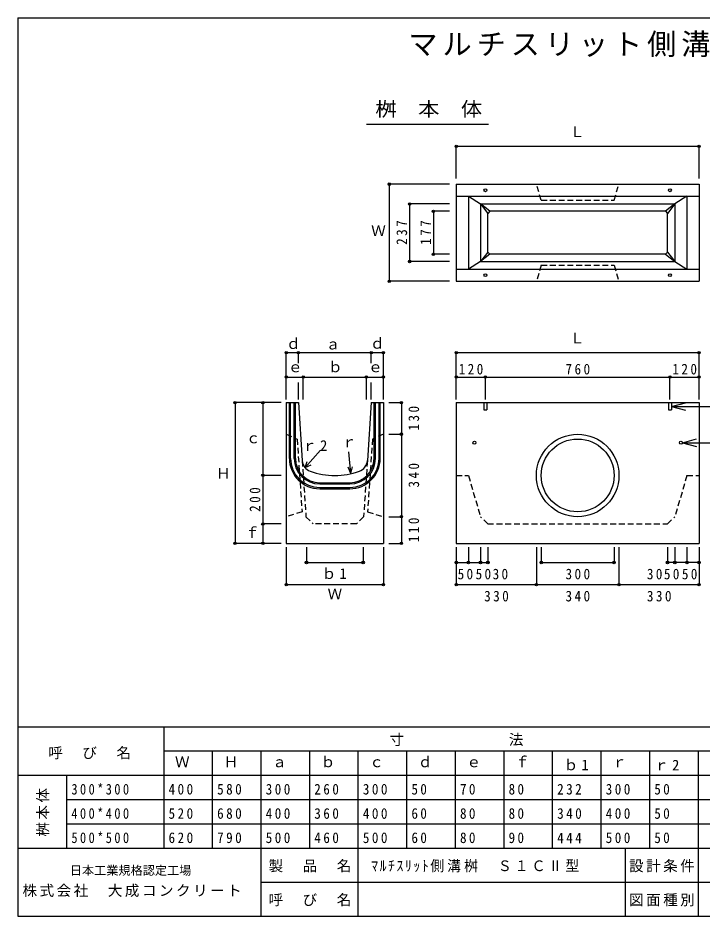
# Model space of a CAD drawing. Units: millimetres, scale not verified. Extents: x -2720 to 2680, y -1900 to 1800.
# Drawn here: x -2720 to 96, y -1900 to 1800 of the extents above; entities that cross this region are included whole.
import ezdxf
from ezdxf.enums import TextEntityAlignment as Align

# ---------------------------------------------------------------- set-up
doc = ezdxf.new("R2010")
doc.units = ezdxf.units.MM
doc.header["$LTSCALE"] = 20
doc.header["$PDMODE"] = 32
doc.header["$PDSIZE"] = 10
doc.linetypes.add('DASHED1', pattern=[1.8, 1.2, -0.6])
doc.linetypes.add('DASHED2', pattern=[3, 2, -1])
for name, color, linetype in [('0-1', 3, 'Continuous'), ('0-2', 7, 'Continuous'), ('0-F', 2, 'Continuous')]:
    doc.layers.add(name, color=color, linetype=linetype)
doc.styles.add('ＭＳ ゴシック', font='')
doc.styles.get('ＭＳ ゴシック').set_extended_font_data('MS Gothic')

msp = doc.modelspace()

# ---------------------------------------------------------------- linework, layer by layer
at = {"layer": '0-1'}
for p, q in [((-915.52, 1115.24), (84.48, 1115.24)), ((-915.52, 1115.24), (-915.52, 715.24)), ((84.48, 1115.24), (84.48, 715.24)), ((-915.52, 1065.24), (84.48, 1065.24)), ((-865.52, 1065.24), (-865.52, 765.24)), ((-865.52, 1065.24), (-815.52, 1033.74)), ((34.48, 1065.24), (-15.52, 1033.74)), ((34.48, 1065.24), (34.48, 765.24)), ((-815.52, 1033.74), (-15.52, 1033.74)), ((-776.52, 1003.74), (-785.52, 994.74)), ((-54.52, 1003.74), (-776.52, 1003.74)), ((-15.52, 1033.74), (-54.52, 1003.74)), ((-54.52, 1003.74), (-45.52, 994.74)), ((-15.52, 1033.74), (-45.52, 994.74)), ((-15.52, 1033.74), (-15.52, 796.74)), ((-785.52, 835.74), (-785.52, 994.74)), ((-45.52, 835.74), (-45.52, 994.74)), ((-785.52, 835.74), (-815.52, 796.74)), ((-776.52, 826.74), (-815.52, 796.74)), ((-785.52, 835.74), (-776.52, 826.74)), ((-54.52, 826.74), (-776.52, 826.74)), ((-45.52, 835.74), (-54.52, 826.74)), ((-54.52, 826.74), (-15.52, 796.74)), ((-45.52, 835.74), (-15.52, 796.74)), ((-815.52, 796.74), (-865.52, 765.24)), ((-15.52, 796.74), (34.48, 765.24)), ((-915.52, 765.24), (84.48, 765.24)), ((-915.52, 715.24), (84.48, 715.24)), ((-1615.52, 215.24), (-1565.52, 215.24)), ((-1602.52, -14.76), (-1602.52, 215.24)), ((-1597.52, -14.76), (-1597.52, 215.24)), ((-1582.52, -14.76), (-1582.52, 215.24)), ((-1577.52, -14.76), (-1577.52, 215.24)), ((-1565.52, 215.24), (-1549.61, -23.48)), ((-1265.52, 215.24), (-1281.44, -23.48)), ((-1265.52, 215.24), (-1215.52, 215.24)), ((-1253.52, -14.76), (-1253.52, 215.24)), ((-1248.52, -14.76), (-1248.52, 215.24)), ((-1233.52, -14.76), (-1233.52, 215.24)), ((-1228.52, -14.76), (-1228.52, 215.24)), ((-1215.52, 215.24), (-1215.52, -364.76)), ((-915.52, 215.24), (84.48, 215.24)), ((84.48, 215.24), (84.48, -364.76)), ((-1477.52, -114.76), (-1353.52, -114.76)), ((-1477.52, -119.76), (-1353.52, -119.76)), ((-1477.52, -134.76), (-1353.52, -134.76)), ((-1477.52, -139.76), (-1353.52, -139.76))]:
    msp.add_line(p, q, dxfattribs=at)
at = {"layer": '0-1', "linetype": 'DASHED1'}
for p, q in [((-565.52, 1048.74), (-585.52, 1115.24)), ((-565.52, 781.74), (-585.52, 715.24)), ((-1281.44, -23.48), (-1296.86, -254.76)), ((-915.52, -84.76), (-865.52, -84.76)), ((-865.52, -84.76), (-815.52, -254.76)), ((34.48, -84.76), (-15.52, -254.76)), ((34.48, -84.76), (84.48, -84.76)), ((-1296.86, -254.76), (-1326.85, -284.76)), ((-785.52, -284.76), (-815.52, -254.76)), ((-45.52, -284.76), (-15.52, -254.76)), ((-1326.85, -284.76), (-1504.19, -284.76)), ((-785.52, -284.76), (-45.52, -284.76))]:
    msp.add_line(p, q, dxfattribs=at)
at = {"layer": '0-1', "linetype": 'DASHED2'}
for p, q in [((-801.52, 215.24), (-801.52, 185.24)), ((-801.52, 185.24), (-789.52, 185.24)), ((-789.52, 215.24), (-789.52, 185.24)), ((-41.52, 215.24), (-41.52, 185.24)), ((-41.52, 185.24), (-29.52, 185.24)), ((-29.52, 215.24), (-29.52, 185.24))]:
    msp.add_line(p, q, dxfattribs=at)
at = {"layer": '0-1', "linetype": 'DASHED1'}
for points in [[(-565.52, 1048.74), (-265.52, 1048.74), (-245.52, 1115.24)], [(-565.52, 781.74), (-265.52, 781.74), (-245.52, 715.24)], [(-1615.52, 85.24), (-1570.55, 65.24), (-1550.55, -234.76), (-1615.52, -254.76)], [(-1215.52, 85.24), (-1260.49, 65.24), (-1280.49, -234.76), (-1215.52, -254.76)], [(-1549.61, -23.48), (-1534.19, -254.76), (-1504.19, -284.76)]]:
    msp.add_lwpolyline(points, dxfattribs=at)
at = {"layer": '0-1'}
for points in [[(-815.52, 1033.74), (-815.52, 796.74), (-15.52, 796.74)], [(-776.52, 1003.74), (-815.52, 1033.74), (-785.52, 994.74)], [(-1615.52, 215.24), (-1615.52, -364.76), (-1215.52, -364.76)], [(-915.52, 215.24), (-915.52, -364.76), (84.48, -364.76)]]:
    msp.add_lwpolyline(points, dxfattribs=at)
for centre, radius in [((-795.52, 1090.24), 6), ((-35.52, 1090.24), 6), ((-795.52, 740.24), 6), ((-35.52, 740.24), 6), ((-415.52, -84.76), 170), ((-840.52, 50.24), 6), ((-415.52, -84.76), 150), ((9.48, 50.24), 6)]:
    msp.add_circle(centre, radius, dxfattribs=at)
for centre, radius, start, end in [((-1477.52, -14.76), 125, 180, 270), ((-1477.52, -14.76), 120, 180, 270), ((-1477.52, -14.76), 105, 180, 270), ((-1477.52, -14.76), 100, 180, 270), ((-1499.72, -20.16), 50, 183.81407, 250.31894), ((-1353.52, -14.76), 100, 270, 0), ((-1353.52, -14.76), 105, 270, 0), ((-1353.52, -14.76), 120, 270, 0), ((-1353.52, -14.76), 125, 270, 0), ((-1331.33, -20.16), 50, 289.68105, 356.18591), ((-1415.52, 215.24), 300, 250.31894, 289.68105)]:
    msp.add_arc(centre, radius, start, end, dxfattribs=at)
at = {"layer": '0-2', "color": 2}
msp.add_line((-1285.52, 1363.09), (-782.74, 1363.09), dxfattribs=at)
at = {"layer": '0-2'}
for p, q in [((-915.52, 1271.16), (84.48, 1271.16)), ((-915.52, 1138.99), (-915.52, 1271.16)), ((84.48, 1138.99), (84.48, 1271.16)), ((-1191.21, 1115.24), (-1191.21, 715.24)), ((-942.88, 1115.24), (-1191.21, 1115.24)), ((-1107.27, 1033.74), (-1107.27, 796.74)), ((-942.88, 1033.74), (-1107.27, 1033.74)), ((-1009.33, 1003.74), (-1009.33, 826.74)), ((-942.88, 1003.74), (-1009.33, 1003.74)), ((-942.88, 826.74), (-1009.33, 826.74)), ((-942.88, 796.74), (-1107.27, 796.74)), ((-942.88, 715.24), (-1191.21, 715.24)), ((-1615.52, 421.16), (-1565.52, 421.16)), ((-1615.52, 228.08), (-1615.52, 421.16)), ((-1565.52, 377.82), (-1565.52, 421.16)), ((-1265.52, 377.82), (-1265.52, 421.16)), ((-1215.52, 228.08), (-1215.52, 421.16)), ((-915.52, 421.16), (84.48, 421.16)), ((-915.52, 228.08), (-915.52, 421.16)), ((84.48, 228.08), (84.48, 421.16)), ((-1615.52, 320.68), (-1545.52, 320.68)), ((-1615.52, 228.08), (-1615.52, 320.68)), ((-1565.52, 228.08), (-1565.52, 297.62)), ((-1265.52, 228.08), (-1265.52, 297.62)), ((-1215.52, 228.08), (-1215.52, 320.68)), ((-915.52, 320.68), (-795.52, 320.68)), ((-915.52, 228.08), (-915.52, 320.68)), ((84.48, 228.08), (84.48, 320.68)), ((-1825.96, 215.24), (-1825.96, -364.76)), ((-1636.82, 215.24), (-1825.96, 215.24)), ((-1711.69, 215.24), (-1711.69, -84.76)), ((-1636.82, 215.24), (-1711.69, 215.24)), ((-1193.52, 215.24), (-1141.37, 215.24)), ((-1141.37, 215.24), (-1141.37, 85.24)), ((-29.52, 199.49), (28.43, 215.02)), ((-29.52, 199.49), (949.46, 199.49)), ((-29.52, 199.49), (28.43, 183.96)), ((15.48, 50.24), (73.43, 65.77)), ((15.48, 50.24), (73.43, 34.71)), ((15.48, 50.24), (949.46, 50.24)), ((-1474.28, 18.77), (-1537.89, -52.45)), ((-1349.72, -77.46), (-1357.13, 12.52)), ((-1537.89, -52.45), (-1528.68, -26.83)), ((-1537.89, -52.45), (-1513.47, -40.41)), ((-1349.72, -77.46), (-1361.04, -50.9)), ((-1349.72, -77.46), (-1342.9, -49.4)), ((-1636.82, -364.76), (-1825.96, -364.76)), ((-1636.82, -364.76), (-1711.69, -364.76)), ((-1193.52, -364.76), (-1141.37, -364.76)), ((-1615.52, -380.72), (-1615.52, -534.4)), ((-1532.19, -380.72), (-1532.19, -443.47)), ((-1298.85, -380.72), (-1298.85, -443.47)), ((-1215.52, -380.72), (-1215.52, -534.4)), ((-915.52, -380.72), (-915.52, -534.4)), ((-915.52, -380.72), (-915.52, -443.43)), ((-785.52, -380.72), (-785.52, -443.43)), ((-585.52, -380.72), (-585.52, -534.4)), ((-565.52, -380.72), (-565.52, -443.43)), ((-265.52, -380.72), (-265.52, -443.43)), ((-245.52, -380.72), (-245.52, -534.4)), ((-45.52, -380.72), (-45.52, -443.43)), ((84.48, -380.72), (84.48, -534.4)), ((84.48, -380.72), (84.48, -443.43)), ((-1532.19, -443.47), (-1298.85, -443.47)), ((-915.52, -443.43), (-865.52, -443.43)), ((-565.52, -443.43), (-265.52, -443.43)), ((84.48, -443.43), (34.48, -443.43)), ((-1615.52, -534.4), (-1215.52, -534.4)), ((-2720, -1120), (680, -1120)), ((-2120, -1120), (-2120, -1620)), ((-2120, -1220), (280, -1220)), ((-1920, -1220), (-1920, -1620)), ((-1720, -1220), (-1720, -1620)), ((-1520, -1220), (-1520, -1620)), ((-1320, -1220), (-1320, -1620)), ((-1120, -1220), (-1120, -1620)), ((-920, -1220), (-920, -1620)), ((-720, -1220), (-720, -1620)), ((-520, -1220), (-520, -1620)), ((-320, -1220), (-320, -1620)), ((-120, -1220), (-120, -1620)), ((80, -1220), (80, -1620)), ((-2720, -1320), (680, -1320)), ((-2520, -1320), (-2520, -1620)), ((-2520, -1420), (680, -1420)), ((-2520, -1520), (680, -1520)), ((-2520, -1620), (680, -1620))]:
    msp.add_line(p, q, dxfattribs=at)
for points in [[(-1565.52, 421.16), (-1265.52, 421.16), (-1215.52, 421.16)], [(-1545.52, 228.08), (-1545.52, 320.68), (-1285.52, 320.68)], [(-1285.52, 228.08), (-1285.52, 320.68), (-1215.52, 320.68)], [(-795.52, 228.08), (-795.52, 320.68), (-35.52, 320.68)], [(-35.52, 228.08), (-35.52, 320.68), (84.48, 320.68)], [(-1193.52, 85.24), (-1141.37, 85.24), (-1141.37, -254.76)], [(-1636.82, -84.76), (-1711.69, -84.76), (-1711.69, -284.76)], [(-1193.52, -254.76), (-1141.37, -254.76), (-1141.37, -364.76)], [(-1636.82, -284.76), (-1711.69, -284.76), (-1711.69, -364.76)], [(-865.52, -380.72), (-865.52, -443.43), (-815.52, -443.43)], [(-815.52, -380.72), (-815.52, -443.43), (-785.52, -443.43)], [(-15.52, -380.72), (-15.52, -443.43), (-45.52, -443.43)], [(34.48, -380.72), (34.48, -443.43), (-15.52, -443.43)], [(-915.52, -534.4), (-585.52, -534.4), (-245.52, -534.4), (84.48, -534.4)]]:
    msp.add_lwpolyline(points, dxfattribs=at)
for p in [(-915.52, 1271.16), (84.48, 1271.16), (-1191.21, 1115.24), (-1107.27, 1033.74), (-1009.33, 1003.74), (-1009.33, 826.74), (-1107.27, 796.74), (-1191.21, 715.24), (-1615.52, 421.16), (-1565.52, 421.16), (-1265.52, 421.16), (-1215.52, 421.16), (-915.52, 421.16), (84.48, 421.16), (-1615.52, 320.68), (-1545.52, 320.68), (-1285.52, 320.68), (-1215.52, 320.68), (-915.52, 320.68), (-795.52, 320.68), (-35.52, 320.68), (84.48, 320.68), (-1825.96, 215.24), (-1711.69, 215.24), (-1141.37, 215.24), (-1141.37, 85.24), (-1711.69, -84.76), (-1141.37, -254.76), (-1711.69, -284.76), (-1825.96, -364.76), (-1711.69, -364.76), (-1141.37, -364.76), (-1532.19, -443.47), (-1298.85, -443.47), (-915.52, -443.43), (-865.52, -443.43), (-815.52, -443.43), (-785.52, -443.43), (-565.52, -443.43), (-265.52, -443.43), (-45.52, -443.43), (-15.52, -443.43), (34.48, -443.43), (84.48, -443.43), (-1615.52, -534.4), (-1215.52, -534.4), (-915.52, -534.4), (-585.52, -534.4), (-245.52, -534.4), (84.48, -534.4)]:
    msp.add_point(p, dxfattribs=at)
at = {"layer": '0-F'}
for p, q in [((-2720, 1800), (-2720, -1900)), ((-2720, 1800), (2680, 1800)), ((-2720, -1620), (2680, -1620)), ((-1720, -1620), (-1720, -1900)), ((-1320, -1620), (-1320, -1900)), ((-220, -1620), (-220, -1900)), ((80, -1620), (80, -1900)), ((-1720, -1760), (1620, -1760)), ((-2720, -1900), (2680, -1900))]:
    msp.add_line(p, q, dxfattribs=at)

# ---------------------------------------------------------------- texts
at = {"layer": '0-2', "style": 'ＭＳ ゴシック', "width": 1.1}
msp.add_text('桝\u3000本\u3000体', height=58.65, dxfattribs=at).set_placement((-1248.55, 1377.88), align=Align.BOTTOM_LEFT)
at = {"layer": '0-2', "style": 'ＭＳ ゴシック'}
for s, p in [('Ｌ', (-447.53, 1295.8)), ('Ｗ', (-1265.66, 888.26)), ('ｄ', (-1616.05, 423.24)), ('ｄ', (-1270.42, 424.19)), ('Ｌ', (-447.53, 445.8)), ('ａ', (-1453.12, 421.16)), ('ｅ', (-1608.55, 327.35)), ('ｂ', (-1443.51, 327.35)), ('ｅ', (-1278.55, 327.35)), ('ｃ', (-1781.49, 34.46)), ('ｒ', (-1385.94, 18.45)), ('Ｈ', (-1904.26, -111.86)), ('ｆ', (-1785.83, -355.57)), ('Ｗ', (-1445.24, -608)), ('Ｗ', (-2073.45, -1300)), ('Ｈ', (-1873.45, -1300)), ('ａ', (-1673.45, -1300)), ('ｂ', (-1473.45, -1300)), ('ｃ', (-1273.45, -1300)), ('ｄ', (-1073.45, -1300)), ('ｅ', (-873.45, -1300)), ('ｆ', (-673.45, -1300)), ('ｒ', (-273.45, -1300))]:
    msp.add_text(s, height=43.99, dxfattribs=at).set_placement(p, align=Align.BOTTOM_LEFT)
at = {"layer": '0-2', "color": 3, "insert": (-1112.32, 1638.3), "char_height": 87.98, "attachment_point": 7, "style": 'ＭＳ ゴシック'}
msp.add_mtext('\\T1.17;マルチスリット側溝桝\u3000Ｓ１Ｃ型', dxfattribs=at)
at = {"layer": '0-2', "char_height": 43.99, "attachment_point": 7, "rotation": 90, "style": 'ＭＳ ゴシック'}
for s, insert in [('\\T1.38;\\W0.9;237', (-1117.27, 865.24)), ('\\T1.38;\\W0.9;177', (-1019.33, 865.24)), ('\\T1.38;\\W0.9;130', (-1067.86, 100.24)), ('\\T1.38;\\W0.9;340', (-1067.86, -134.76)), ('\\T1.38;\\W0.9;200', (-1721.69, -234.76)), ('\\T1.38;\\W0.9;110', (-1067.86, -359.76)), ('\\T1.17;桝本体', (-2590.48, -1572.86))]:
    msp.add_mtext(s, dxfattribs=dict(at, insert=insert))
at = {"layer": '0-2', "char_height": 43.99, "attachment_point": 7, "style": 'ＭＳ ゴシック'}
for s, insert in [('\\T1.38;\\W0.9;120', (-905.52, 330.68)), ('\\T1.38;\\W0.9;760', (-465.52, 330.68)), ('\\T1.38;\\W0.9;120', (-25.52, 330.68)), ('\\T1.22;ｒ2', (-1549.31, 16.52)), ('\\T1.22;ｂ1', (-1469.28, -511.84)), ('\\T1.36;\\W0.9;50', (-909.69, -513.43)), ('\\T1.36;\\W0.9;50', (-835.61, -513.43)), ('\\T1.36;\\W0.9;30', (-765.61, -513.43)), ('\\T1.38;\\W0.9;300', (-465.52, -513.43)), ('\\T1.36;\\W0.9;30', (-130.43, -513.43)), ('\\T1.36;\\W0.9;50', (-60.43, -513.43)), ('\\T1.36;\\W0.9;50', (13.65, -513.43)), ('\\T1.38;\\W0.9;330', (-800.52, -604.4)), ('\\T1.38;\\W0.9;340', (-465.52, -604.4)), ('\\T1.38;\\W0.9;330', (-130.52, -604.4)), ('\\T1.17;寸\u3000\u3000\u3000\u3000\u3000\u3000法', (-1190.57, -1200)), ('\\T1.17;呼\u3000び\u3000名', (-2595.35, -1254.61)), ('\\T1.22;ｂ1', (-473.45, -1300)), ('\\T1.22;ｒ2', (-100, -1300)), ('\\T1.39;\\W0.85;300*300', (-2500, -1400)), ('\\T1.38;\\W0.9;400', (-2100, -1400)), ('\\T1.38;\\W0.9;580', (-1900, -1400)), ('\\T1.38;\\W0.9;300', (-1700, -1400)), ('\\T1.38;\\W0.9;260', (-1500, -1400)), ('\\T1.38;\\W0.9;300', (-1300, -1400)), ('\\T1.36;\\W0.9;50', (-1100, -1400)), ('\\T1.36;\\W0.9;70', (-900, -1400)), ('\\T1.36;\\W0.9;80', (-700, -1400)), ('\\T1.38;\\W0.9;232', (-500, -1400)), ('\\T1.38;\\W0.9;300', (-300, -1400)), ('\\T1.36;\\W0.9;50', (-100, -1400)), ('\\T1.39;\\W0.85;400*400', (-2500, -1500)), ('\\T1.38;\\W0.9;520', (-2100, -1500)), ('\\T1.38;\\W0.9;680', (-1900, -1500)), ('\\T1.38;\\W0.9;400', (-1700, -1500)), ('\\T1.38;\\W0.9;360', (-1500, -1500)), ('\\T1.38;\\W0.9;400', (-1300, -1500)), ('\\T1.36;\\W0.9;60', (-1100, -1500)), ('\\T1.36;\\W0.9;80', (-900, -1500)), ('\\T1.36;\\W0.9;80', (-700, -1500)), ('\\T1.38;\\W0.9;340', (-500, -1500)), ('\\T1.38;\\W0.9;400', (-300, -1500)), ('\\T1.36;\\W0.9;50', (-100, -1500)), ('\\T1.39;\\W0.85;500*500', (-2500, -1600)), ('\\T1.38;\\W0.9;620', (-2100, -1600)), ('\\T1.38;\\W0.9;790', (-1900, -1600)), ('\\T1.38;\\W0.9;500', (-1700, -1600)), ('\\T1.38;\\W0.9;460', (-1500, -1600)), ('\\T1.38;\\W0.9;500', (-1300, -1600)), ('\\T1.36;\\W0.9;60', (-1100, -1600)), ('\\T1.36;\\W0.9;80', (-900, -1600)), ('\\T1.36;\\W0.9;90', (-700, -1600)), ('\\T1.38;\\W0.9;444', (-500, -1600)), ('\\T1.38;\\W0.9;500', (-300, -1600)), ('\\T1.36;\\W0.9;50', (-100, -1600))]:
    msp.add_mtext(s, dxfattribs=dict(at, insert=insert))
at = {"layer": '0-F', "color": 4, "style": 'ＭＳ ゴシック'}
msp.add_text('日本工業規格認定工場', height=36.66, dxfattribs=at).set_placement((-2506.22, -1741.22), align=Align.BOTTOM_LEFT)
at = {"layer": '0-F', "color": 7, "char_height": 43.99, "attachment_point": 7, "style": 'ＭＳ ゴシック'}
for s, insert in [('\\T1.17;製\u3000品\u3000名', (-1688.33, -1720)), ('\\T1.22;\\W0.95;ﾏﾙﾁｽﾘｯﾄ側溝桝\u3000Ｓ１ＣⅡ型', (-1265.82, -1720)), ('\\T1.17;設計条件', (-204.1, -1720)), ('\\T1.17;株式会社\u3000大成コンクリート', (-2701.23, -1822.03)), ('\\T1.17;呼\u3000び\u3000名', (-1688.33, -1860)), ('\\T1.17;図面種別', (-204.1, -1860))]:
    msp.add_mtext(s, dxfattribs=dict(at, insert=insert))

doc.saveas('drawing.dxf')
